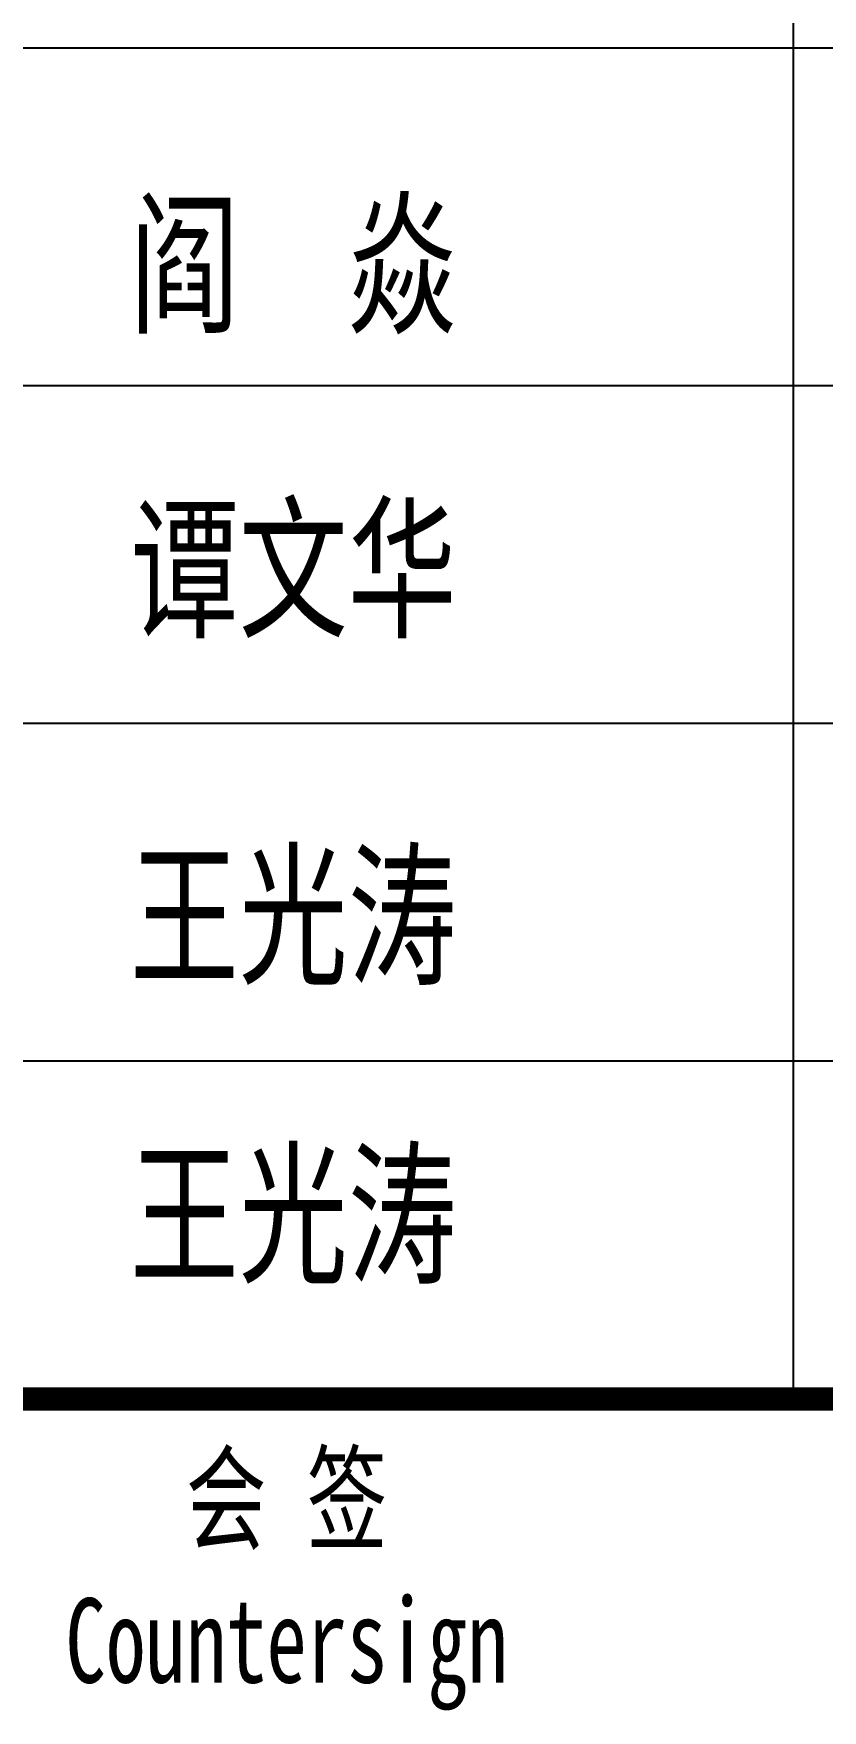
# Model space of a CAD drawing. Extents: x 177291 to 1288761, y 177638 to 322898.
# Drawn here: x 398738 to 401184, y 257784 to 262986 of the extents above; entities that cross this region are included whole.
import ezdxf
from ezdxf.enums import TextEntityAlignment as Align

# ---------------------------------------------------------------- set-up
doc = ezdxf.new("R2010")
doc.units = 0
doc.header["$LTSCALE"] = 1000
doc.layers.add('PUB_TITLE', color=4, linetype='Continuous')
doc.layers.add('TEXT', color=7, linetype='Continuous')
doc.styles.add('_gyy_title_ST', font='', dxfattribs={"width": 0.8})
doc.styles.get('_gyy_title_ST').set_extended_font_data('SimSun')

msp = doc.modelspace()

# ---------------------------------------------------------------- linework, layer by layer
at = {"layer": 'PUB_TITLE'}
for p, q in [((401093.7536330838, 268177.9065216923), (401093.7536330838, 258750.1039416923)), ((403188.8208730838, 262940.2384216923), (395856.0855330818, 262940.2384216923)), ((403188.8208730838, 261892.7048016923), (395856.0855330818, 261892.7048016923)), ((403188.8208730838, 260845.1711816923), (395856.0855330818, 260845.1711816923)), ((403188.8208730838, 259797.6375616923), (395856.0855330818, 259797.6375616923))]:
    msp.add_line(p, q, dxfattribs=at)
at = {"layer": 'PUB_TITLE', "const_width": 73.32728006995411}
msp.add_lwpolyline([(395856.0855330818, 258750.1039416923), (403188.8208730838, 258750.1039416923)], dxfattribs=at)

# ---------------------------------------------------------------- texts
at = {"layer": 'PUB_TITLE', "style": '_gyy_title_ST', "width": 0.7}
for s, p in [('会 签', (399522.4532030838, 258310.1398212923)), ('Countersign', (399522.4532030838, 257870.176748466))]:
    msp.add_text(s, height=261.8831430965037, dxfattribs=at).set_placement(p, align=Align.CENTER)
at = {"layer": 'TEXT', "color": 3, "style": '_gyy_title_ST', "width": 0.6999999999994356}
for s, p in [('阎  焱', (399036.9832298115, 262092.0811148532)), ('谭文华', (399036.9832298115, 261148.4398514401)), ('王光涛', (399036.9832298115, 260073.1952971139)), ('王光涛', (399036.9832298115, 259146.1553062539))]:
    msp.add_text(s, height=353.6907100756745, dxfattribs=at).set_placement(p)

doc.saveas('drawing.dxf')
